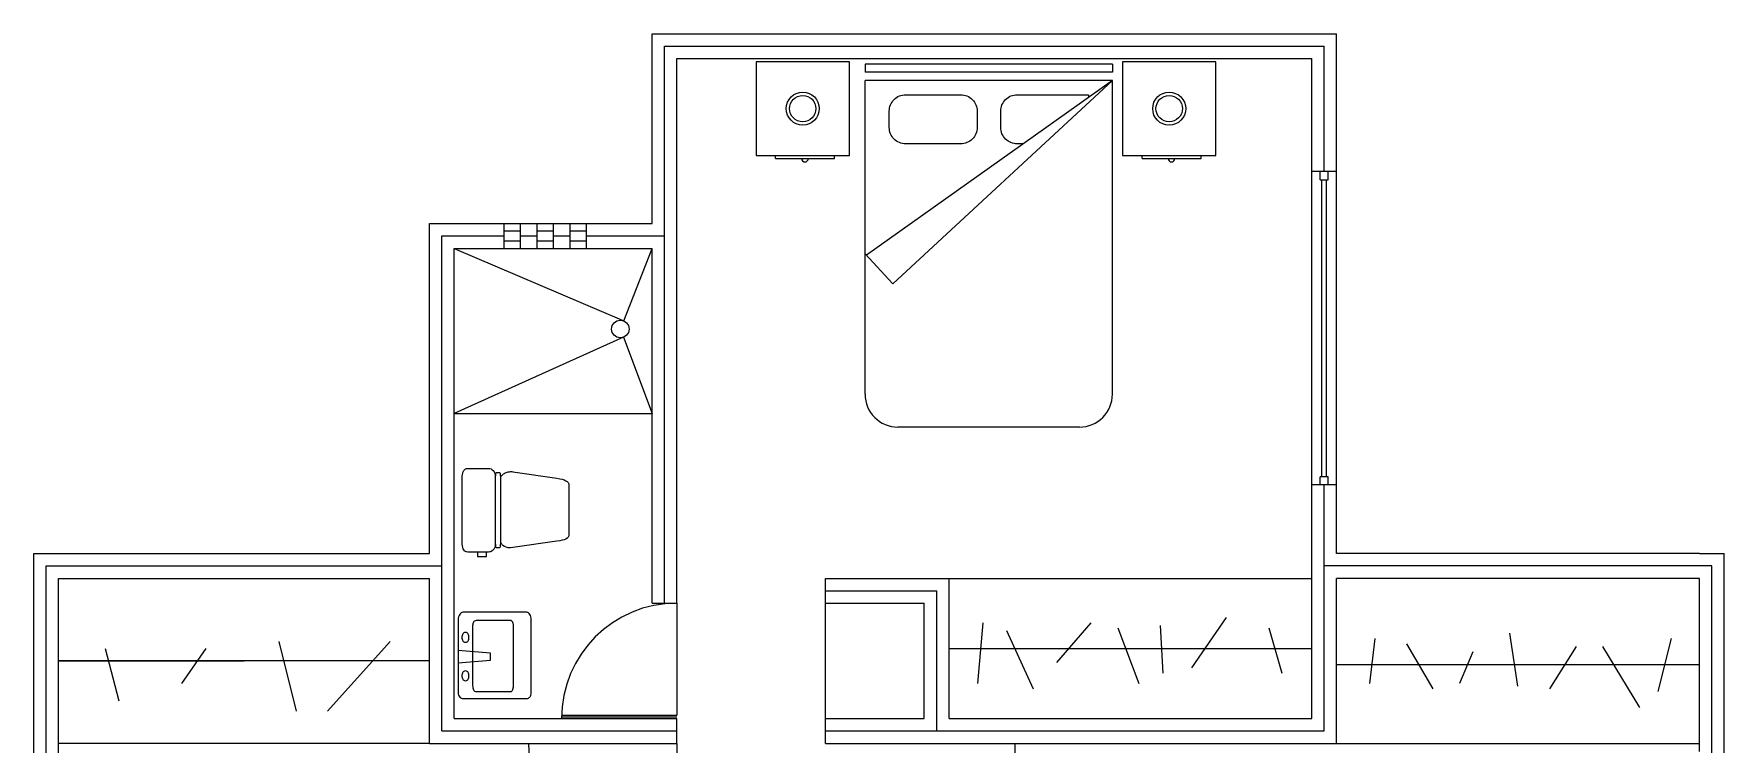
# Model space of a CAD drawing. Header units: millimetres. Extents: x 686.5 to 717.1, y 236.1 to 261.6.
# Drawn here: x 693.682 to 696.245, y 237.937 to 239.013 of the extents above; entities that cross this region are included whole.
import ezdxf

# ---------------------------------------------------------------- set-up
doc = ezdxf.new("R2010")
doc.units = ezdxf.units.MM
doc.linetypes.add('ACAD_ISO04W100', pattern=[30.5, 24, -3, 0.5, -3])
for name, color, linetype in [('EJE', 4, 'ACAD_ISO04W100'), ('MUE', 2, 'Continuous'), ('MURO1', 3, 'Continuous'), ('PUERTAS', 191, 'Continuous'), ('TEJA', 242, 'Continuous'), ('VENTANAS', 111, 'Continuous')]:
    doc.layers.add(name, color=color, linetype=linetype)

# ---------------------------------------------------------------- blocks, each defined once
blk = doc.blocks.new('BURO')
at = {"layer": 'MUE', "color": 2}
for p, q in [((-0.174, -0.324), (-0.174, -0.304)), ((0.183, -0.324), (0.183, -0.304))]:
    blk.add_line(p, q, dxfattribs=at)
blk.add_lwpolyline([(0.273, -0.304), (0.273, 0.262), (-0.293, 0.262), (-0.293, -0.304)], close=True, dxfattribs=at)
blk.add_lwpolyline([(-0.174, -0.324), (0.183, -0.324)], dxfattribs=at)
for radius in [0.1, 0.08]:
    blk.add_circle((-0.01, -0.021), radius, dxfattribs=at)
blk.add_arc((0.004, -0.324), 0.02, 180, 0, dxfattribs=at)
blk = doc.blocks.new('WC1')
at = {"color": 2}
for p, q in [((-0.235, 0.306), (-0.23, 0.311)), ((-0.235, 0.306), (-0.23, 0.311)), ((-0.23, 0.311), (-0.223, 0.315)), ((-0.23, 0.311), (-0.223, 0.315)), ((-0.223, 0.315), (-0.215, 0.317)), ((-0.223, 0.315), (-0.215, 0.317)), ((-0.215, 0.317), (-0.206, 0.319)), ((-0.215, 0.317), (-0.206, 0.319)), ((-0.206, 0.319), (-0.196, 0.32)), ((-0.206, 0.319), (-0.196, 0.32)), ((-0.196, 0.32), (0.217, 0.32)), ((-0.196, 0.32), (-0.196, 0.32)), ((-0.196, 0.32), (0.217, 0.32)), ((0.217, 0.32), (0.227, 0.319)), ((0.217, 0.32), (0.227, 0.319)), ((0.227, 0.319), (0.236, 0.317)), ((0.227, 0.319), (0.236, 0.317)), ((0.236, 0.317), (0.238, 0.317)), ((0.236, 0.317), (0.238, 0.317)), ((0.238, 0.317), (0.24, 0.316)), ((0.238, 0.317), (0.24, 0.316)), ((0.24, 0.316), (0.244, 0.315)), ((0.24, 0.316), (0.244, 0.315)), ((0.244, 0.315), (0.251, 0.311)), ((0.244, 0.315), (0.251, 0.311)), ((0.251, 0.311), (0.256, 0.306)), ((0.251, 0.311), (0.256, 0.306)), ((-0.27, 0.227), (-0.27, 0.173)), ((-0.243, 0.227), (-0.27, 0.227)), ((-0.27, 0.227), (-0.27, 0.173)), ((-0.243, 0.227), (-0.27, 0.227)), ((-0.243, 0.287), (-0.242, 0.294)), ((-0.243, 0.287), (-0.242, 0.294)), ((-0.243, 0.16), (-0.243, 0.287)), ((-0.243, 0.16), (-0.243, 0.287)), ((-0.243, 0.173), (-0.243, 0.227)), ((-0.243, 0.173), (-0.243, 0.227)), ((-0.242, 0.294), (-0.241, 0.297)), ((-0.242, 0.294), (-0.241, 0.297)), ((-0.241, 0.297), (-0.24, 0.3)), ((-0.241, 0.297), (-0.24, 0.3)), ((-0.24, 0.3), (-0.239, 0.302)), ((-0.24, 0.3), (-0.239, 0.302)), ((-0.239, 0.302), (-0.237, 0.303)), ((-0.239, 0.302), (-0.237, 0.303)), ((-0.237, 0.303), (-0.235, 0.306)), ((-0.237, 0.303), (-0.235, 0.306)), ((0.256, 0.306), (0.259, 0.303)), ((0.256, 0.306), (0.259, 0.303)), ((0.259, 0.303), (0.261, 0.3)), ((0.259, 0.303), (0.261, 0.3)), ((0.261, 0.3), (0.263, 0.294)), ((0.261, 0.3), (0.263, 0.294)), ((0.263, 0.294), (0.264, 0.287)), ((0.263, 0.294), (0.264, 0.287)), ((0.264, 0.287), (0.264, 0.16)), ((0.264, 0.287), (0.264, 0.16)), ((0.264, 0.287), (0.264, 0.287)), ((-0.27, 0.173), (-0.27, 0.173)), ((-0.27, 0.173), (-0.243, 0.173)), ((-0.27, 0.173), (-0.243, 0.173)), ((-0.243, 0.16), (-0.243, 0.16)), ((-0.242, 0.152), (-0.243, 0.16)), ((-0.242, 0.152), (-0.243, 0.16)), ((-0.241, 0.149), (-0.242, 0.152)), ((-0.241, 0.149), (-0.242, 0.152)), ((-0.24, 0.145), (-0.241, 0.149)), ((-0.24, 0.145), (-0.241, 0.149)), ((-0.235, 0.138), (-0.24, 0.145)), ((-0.235, 0.138), (-0.24, 0.145)), ((-0.23, 0.132), (-0.235, 0.138)), ((-0.23, 0.132), (-0.235, 0.138)), ((-0.223, 0.127), (-0.23, 0.132)), ((-0.223, 0.127), (-0.23, 0.132)), ((-0.215, 0.123), (-0.223, 0.127)), ((-0.215, 0.123), (-0.223, 0.127)), ((-0.214, 0.116), (-0.216, 0.115)), ((-0.214, 0.116), (-0.216, 0.115)), ((-0.216, 0.115), (-0.216, 0.113)), ((-0.216, 0.115), (-0.216, 0.113)), ((-0.216, 0.113), (-0.216, 0.093)), ((-0.216, 0.113), (-0.216, 0.093)), ((-0.216, 0.113), (-0.216, 0.113)), ((-0.206, 0.121), (-0.215, 0.123)), ((-0.206, 0.121), (-0.215, 0.123)), ((-0.213, 0.117), (-0.214, 0.116)), ((-0.213, 0.117), (-0.214, 0.116)), ((-0.209, 0.118), (-0.213, 0.117)), ((-0.209, 0.118), (-0.213, 0.117)), ((-0.204, 0.119), (-0.209, 0.118)), ((-0.204, 0.119), (-0.209, 0.118)), ((-0.196, 0.12), (-0.206, 0.121)), ((-0.196, 0.12), (-0.206, 0.121)), ((-0.198, 0.119), (-0.204, 0.119)), ((-0.198, 0.119), (-0.204, 0.119)), ((-0.191, 0.12), (-0.198, 0.119)), ((-0.191, 0.12), (-0.198, 0.119)), ((0.217, 0.12), (-0.196, 0.12)), ((0.217, 0.12), (-0.196, 0.12)), ((-0.184, 0.12), (-0.191, 0.12)), ((-0.184, 0.12), (-0.191, 0.12)), ((-0.176, 0.12), (-0.184, 0.12)), ((-0.176, 0.12), (-0.184, 0.12)), ((0.197, 0.12), (-0.176, 0.12)), ((0.197, 0.12), (-0.176, 0.12)), ((0.207, 0.12), (0.197, 0.12)), ((0.197, 0.12), (0.197, 0.12)), ((0.207, 0.12), (0.197, 0.12)), ((0.215, 0.12), (0.207, 0.12)), ((0.215, 0.12), (0.207, 0.12)), ((0.222, 0.119), (0.215, 0.12)), ((0.222, 0.119), (0.215, 0.12)), ((0.227, 0.121), (0.217, 0.12)), ((0.227, 0.121), (0.217, 0.12)), ((0.217, 0.12), (0.217, 0.12)), ((0.227, 0.119), (0.222, 0.119)), ((0.227, 0.119), (0.222, 0.119)), ((0.232, 0.122), (0.227, 0.121)), ((0.232, 0.122), (0.227, 0.121)), ((0.232, 0.118), (0.227, 0.119)), ((0.232, 0.118), (0.227, 0.119)), ((0.236, 0.123), (0.232, 0.122)), ((0.236, 0.123), (0.232, 0.122)), ((0.235, 0.117), (0.232, 0.118)), ((0.235, 0.117), (0.232, 0.118)), ((0.236, 0.116), (0.235, 0.117)), ((0.236, 0.116), (0.235, 0.117)), ((0.244, 0.127), (0.236, 0.123)), ((0.244, 0.127), (0.236, 0.123)), ((0.237, 0.115), (0.236, 0.116)), ((0.237, 0.115), (0.236, 0.116)), ((0.237, 0.113), (0.237, 0.115)), ((0.237, 0.113), (0.237, 0.115)), ((0.237, 0.093), (0.237, 0.113)), ((0.237, 0.093), (0.237, 0.113)), ((0.251, 0.132), (0.244, 0.127)), ((0.251, 0.132), (0.244, 0.127)), ((0.256, 0.138), (0.251, 0.132)), ((0.256, 0.138), (0.251, 0.132)), ((0.261, 0.145), (0.256, 0.138)), ((0.261, 0.145), (0.256, 0.138)), ((0.263, 0.152), (0.261, 0.145)), ((0.263, 0.152), (0.261, 0.145)), ((0.264, 0.16), (0.263, 0.152)), ((0.264, 0.16), (0.263, 0.152)), ((-0.218, 0.028), (-0.217, 0.041)), ((-0.218, 0.028), (-0.217, 0.041)), ((-0.216, 0.013), (-0.218, 0.028)), ((-0.216, 0.013), (-0.218, 0.028)), ((-0.217, 0.041), (-0.214, 0.054)), ((-0.217, 0.041), (-0.214, 0.054)), ((-0.216, 0.093), (-0.216, 0.091)), ((-0.216, 0.093), (-0.216, 0.091)), ((-0.216, 0.091), (-0.214, 0.09)), ((-0.216, 0.091), (-0.214, 0.09)), ((-0.176, -0.254), (-0.216, 0.013)), ((-0.176, -0.254), (-0.216, 0.013)), ((-0.214, 0.09), (-0.213, 0.089)), ((-0.214, 0.09), (-0.213, 0.089)), ((-0.214, 0.054), (-0.209, 0.064)), ((-0.214, 0.054), (-0.209, 0.064)), ((-0.213, 0.089), (-0.209, 0.088)), ((-0.213, 0.089), (-0.209, 0.088)), ((-0.209, 0.088), (-0.204, 0.087)), ((-0.209, 0.088), (-0.204, 0.087)), ((-0.209, 0.064), (-0.203, 0.073)), ((-0.209, 0.064), (-0.203, 0.073)), ((-0.204, 0.087), (-0.198, 0.087)), ((-0.204, 0.087), (-0.198, 0.087)), ((-0.203, 0.073), (-0.199, 0.077)), ((-0.203, 0.073), (-0.199, 0.077)), ((-0.199, 0.077), (-0.195, 0.08)), ((-0.199, 0.077), (-0.195, 0.08)), ((-0.198, 0.087), (-0.191, 0.086)), ((-0.198, 0.087), (-0.191, 0.086)), ((-0.195, 0.08), (-0.193, 0.082)), ((-0.195, 0.08), (-0.193, 0.082)), ((-0.193, 0.082), (-0.191, 0.083)), ((-0.193, 0.082), (-0.191, 0.083)), ((-0.191, 0.086), (-0.184, 0.086)), ((-0.191, 0.086), (-0.184, 0.086)), ((-0.191, 0.083), (-0.186, 0.085)), ((-0.191, 0.083), (-0.186, 0.085)), ((-0.186, 0.085), (-0.184, 0.085)), ((-0.186, 0.085), (-0.184, 0.085)), ((-0.184, 0.085), (-0.181, 0.086)), ((-0.184, 0.085), (-0.181, 0.086)), ((-0.184, 0.086), (-0.176, 0.086)), ((-0.184, 0.086), (-0.176, 0.086)), ((-0.181, 0.086), (-0.176, 0.086)), ((-0.181, 0.086), (-0.176, 0.086)), ((-0.176, 0.086), (0.204, 0.086)), ((-0.176, 0.086), (0.197, 0.086)), ((-0.176, 0.086), (-0.176, 0.086)), ((-0.176, 0.086), (0.204, 0.086)), ((-0.176, 0.086), (-0.176, 0.086)), ((-0.176, 0.086), (0.197, 0.086)), ((0.197, 0.086), (0.207, 0.086)), ((0.197, 0.086), (0.207, 0.086)), ((0.204, 0.086), (0.208, 0.086)), ((0.204, 0.086), (0.208, 0.086)), ((0.244, 0.013), (0.204, -0.254)), ((0.244, 0.013), (0.204, -0.254)), ((0.207, 0.086), (0.215, 0.086)), ((0.207, 0.086), (0.215, 0.086)), ((0.208, 0.086), (0.212, 0.085)), ((0.208, 0.086), (0.212, 0.085)), ((0.212, 0.085), (0.216, 0.083)), ((0.212, 0.085), (0.216, 0.083)), ((0.215, 0.086), (0.222, 0.087)), ((0.215, 0.086), (0.222, 0.087)), ((0.216, 0.083), (0.22, 0.08)), ((0.216, 0.083), (0.22, 0.08)), ((0.22, 0.08), (0.223, 0.077)), ((0.22, 0.08), (0.223, 0.077)), ((0.222, 0.087), (0.227, 0.087)), ((0.222, 0.087), (0.227, 0.087)), ((0.223, 0.077), (0.227, 0.073)), ((0.223, 0.077), (0.227, 0.073)), ((0.227, 0.087), (0.232, 0.088)), ((0.227, 0.087), (0.232, 0.088)), ((0.227, 0.073), (0.231, 0.069)), ((0.227, 0.073), (0.231, 0.069)), ((0.231, 0.069), (0.234, 0.064)), ((0.231, 0.069), (0.234, 0.064)), ((0.232, 0.088), (0.235, 0.089)), ((0.232, 0.088), (0.235, 0.089)), ((0.234, 0.064), (0.237, 0.059)), ((0.234, 0.064), (0.237, 0.059)), ((0.235, 0.089), (0.236, 0.09)), ((0.235, 0.089), (0.236, 0.09)), ((0.236, 0.09), (0.237, 0.091)), ((0.236, 0.09), (0.237, 0.091)), ((0.237, 0.091), (0.237, 0.093)), ((0.237, 0.093), (0.237, 0.093)), ((0.237, 0.091), (0.237, 0.093)), ((0.237, 0.059), (0.239, 0.054)), ((0.237, 0.059), (0.239, 0.054)), ((0.239, 0.054), (0.241, 0.048)), ((0.239, 0.054), (0.241, 0.048)), ((0.241, 0.048), (0.243, 0.041)), ((0.241, 0.048), (0.243, 0.041)), ((0.243, 0.041), (0.244, 0.034)), ((0.243, 0.041), (0.244, 0.034)), ((0.244, 0.034), (0.245, 0.028)), ((0.244, 0.034), (0.245, 0.028)), ((0.245, 0.02), (0.244, 0.013)), ((0.245, 0.02), (0.244, 0.013)), ((0.244, 0.013), (0.244, 0.013)), ((0.245, 0.028), (0.245, 0.02)), ((0.245, 0.028), (0.245, 0.02)), ((-0.174, -0.271), (-0.176, -0.254)), ((-0.176, -0.254), (-0.176, -0.254)), ((-0.174, -0.271), (-0.176, -0.254)), ((-0.171, -0.285), (-0.174, -0.271)), ((-0.171, -0.285), (-0.174, -0.271)), ((-0.168, -0.298), (-0.171, -0.285)), ((-0.168, -0.298), (-0.171, -0.285)), ((-0.164, -0.308), (-0.168, -0.298)), ((-0.164, -0.308), (-0.168, -0.298)), ((0.194, -0.298), (0.189, -0.308)), ((0.194, -0.298), (0.189, -0.308)), ((0.198, -0.285), (0.194, -0.298)), ((0.198, -0.285), (0.194, -0.298)), ((0.201, -0.271), (0.198, -0.285)), ((0.201, -0.271), (0.198, -0.285)), ((0.204, -0.254), (0.201, -0.271)), ((0.204, -0.254), (0.201, -0.271)), ((-0.159, -0.317), (-0.164, -0.308)), ((-0.159, -0.317), (-0.164, -0.308)), ((-0.153, -0.323), (-0.159, -0.317)), ((-0.153, -0.323), (-0.159, -0.317)), ((-0.149, -0.325), (-0.153, -0.323)), ((-0.149, -0.325), (-0.153, -0.323)), ((-0.145, -0.326), (-0.149, -0.325)), ((-0.145, -0.326), (-0.149, -0.325)), ((-0.141, -0.327), (-0.145, -0.326)), ((-0.141, -0.327), (-0.145, -0.326)), ((-0.136, -0.327), (-0.141, -0.327)), ((-0.136, -0.327), (-0.141, -0.327)), ((0.164, -0.327), (-0.136, -0.327)), ((0.164, -0.327), (-0.136, -0.327)), ((0.168, -0.327), (0.164, -0.327)), ((0.164, -0.327), (0.164, -0.327)), ((0.168, -0.327), (0.164, -0.327)), ((0.171, -0.326), (0.168, -0.327)), ((0.171, -0.326), (0.168, -0.327)), ((0.178, -0.323), (0.171, -0.326)), ((0.178, -0.323), (0.171, -0.326)), ((0.184, -0.317), (0.178, -0.323)), ((0.184, -0.317), (0.178, -0.323)), ((0.187, -0.313), (0.184, -0.317)), ((0.187, -0.313), (0.184, -0.317)), ((0.189, -0.308), (0.187, -0.313)), ((0.189, -0.308), (0.187, -0.313))]:
    blk.add_line(p, q, dxfattribs=at)
blk = doc.blocks.new('LAVABO1')
at = {"color": 2}
for p, q in [((-0.274, 0.209), (-0.275, 0.203)), ((-0.274, 0.209), (-0.275, 0.203)), ((-0.272, 0.214), (-0.274, 0.209)), ((-0.272, 0.214), (-0.274, 0.209)), ((-0.269, 0.219), (-0.272, 0.214)), ((-0.269, 0.219), (-0.272, 0.214)), ((-0.268, 0.22), (-0.269, 0.219)), ((-0.268, 0.22), (-0.269, 0.219)), ((-0.267, 0.221), (-0.268, 0.22)), ((-0.267, 0.221), (-0.268, 0.22)), ((-0.265, 0.223), (-0.267, 0.221)), ((-0.265, 0.223), (-0.267, 0.221)), ((-0.259, 0.227), (-0.265, 0.223)), ((-0.259, 0.227), (-0.265, 0.223)), ((-0.254, 0.23), (-0.259, 0.227)), ((-0.254, 0.23), (-0.259, 0.227)), ((-0.246, 0.232), (-0.254, 0.23)), ((-0.246, 0.232), (-0.254, 0.23)), ((-0.238, 0.232), (-0.246, 0.232)), ((-0.238, 0.232), (-0.246, 0.232)), ((0.205, 0.232), (-0.238, 0.232)), ((0.205, 0.232), (-0.238, 0.232)), ((-0.152, 0.207), (-0.157, 0.205)), ((-0.152, 0.207), (-0.157, 0.205)), ((-0.147, 0.209), (-0.152, 0.207)), ((-0.147, 0.209), (-0.152, 0.207)), ((-0.142, 0.21), (-0.147, 0.209)), ((-0.142, 0.21), (-0.147, 0.209)), ((-0.137, 0.21), (-0.142, 0.21)), ((-0.137, 0.21), (-0.142, 0.21)), ((-0.131, 0.21), (-0.137, 0.21)), ((-0.131, 0.21), (-0.137, 0.21)), ((-0.126, 0.209), (-0.131, 0.21)), ((-0.126, 0.209), (-0.131, 0.21)), ((-0.121, 0.207), (-0.126, 0.209)), ((-0.121, 0.207), (-0.126, 0.209)), ((-0.119, 0.206), (-0.121, 0.207)), ((-0.119, 0.206), (-0.121, 0.207)), ((-0.117, 0.205), (-0.119, 0.206)), ((-0.117, 0.205), (-0.119, 0.206)), ((-0.057, 0.232), (-0.057, 0.232)), ((0.016, 0.232), (-0.057, 0.232)), ((-0.057, 0.232), (-0.042, 0.036)), ((0.016, 0.232), (-0.057, 0.232)), ((-0.057, 0.232), (-0.042, 0.036)), ((0.001, 0.036), (0.016, 0.232)), ((0.001, 0.036), (0.016, 0.232)), ((0.08, 0.207), (0.076, 0.205)), ((0.08, 0.207), (0.076, 0.205)), ((0.085, 0.209), (0.08, 0.207)), ((0.085, 0.209), (0.08, 0.207)), ((0.091, 0.21), (0.085, 0.209)), ((0.091, 0.21), (0.085, 0.209)), ((0.096, 0.21), (0.091, 0.21)), ((0.096, 0.21), (0.091, 0.21)), ((0.101, 0.21), (0.096, 0.21)), ((0.101, 0.21), (0.096, 0.21)), ((0.106, 0.209), (0.101, 0.21)), ((0.106, 0.209), (0.101, 0.21)), ((0.111, 0.207), (0.106, 0.209)), ((0.111, 0.207), (0.106, 0.209)), ((0.114, 0.206), (0.111, 0.207)), ((0.114, 0.206), (0.111, 0.207)), ((0.116, 0.205), (0.114, 0.206)), ((0.116, 0.205), (0.114, 0.206)), ((0.205, 0.232), (0.205, 0.232)), ((0.213, 0.232), (0.205, 0.232)), ((0.213, 0.232), (0.205, 0.232)), ((0.221, 0.23), (0.213, 0.232)), ((0.221, 0.23), (0.213, 0.232)), ((0.228, 0.227), (0.221, 0.23)), ((0.228, 0.227), (0.221, 0.23)), ((0.235, 0.223), (0.228, 0.227)), ((0.235, 0.223), (0.228, 0.227)), ((0.237, 0.222), (0.235, 0.223)), ((0.237, 0.222), (0.235, 0.223)), ((0.238, 0.221), (0.237, 0.222)), ((0.238, 0.221), (0.237, 0.222)), ((0.241, 0.219), (0.238, 0.221)), ((0.241, 0.219), (0.238, 0.221)), ((0.243, 0.217), (0.241, 0.219)), ((0.243, 0.217), (0.241, 0.219)), ((0.245, 0.214), (0.243, 0.217)), ((0.245, 0.214), (0.243, 0.217)), ((0.246, 0.213), (0.245, 0.214)), ((0.246, 0.213), (0.245, 0.214)), ((0.247, 0.211), (0.246, 0.213)), ((0.247, 0.211), (0.246, 0.213)), ((0.248, 0.209), (0.247, 0.211)), ((0.248, 0.209), (0.247, 0.211)), ((0.249, 0.203), (0.248, 0.209)), ((0.249, 0.203), (0.248, 0.209)), ((-0.275, 0.203), (-0.275, -0.182)), ((-0.275, 0.203), (-0.275, 0.203)), ((-0.275, 0.203), (-0.275, -0.182)), ((-0.229, 0.133), (-0.231, 0.128)), ((-0.229, 0.133), (-0.231, 0.128)), ((-0.231, 0.128), (-0.231, 0.123)), ((-0.231, 0.128), (-0.231, 0.123)), ((-0.231, 0.123), (-0.231, -0.088)), ((-0.231, 0.123), (-0.231, 0.123)), ((-0.231, 0.123), (-0.231, -0.088)), ((-0.225, 0.137), (-0.229, 0.133)), ((-0.225, 0.137), (-0.229, 0.133)), ((-0.221, 0.14), (-0.225, 0.137)), ((-0.221, 0.14), (-0.225, 0.137)), ((-0.216, 0.142), (-0.221, 0.14)), ((-0.216, 0.142), (-0.221, 0.14)), ((-0.21, 0.143), (-0.216, 0.142)), ((-0.21, 0.143), (-0.216, 0.142)), ((-0.203, 0.144), (-0.21, 0.143)), ((-0.203, 0.144), (-0.21, 0.143)), ((-0.195, 0.145), (-0.203, 0.144)), ((-0.195, 0.145), (-0.203, 0.144)), ((0.169, 0.145), (-0.195, 0.145)), ((0.169, 0.145), (-0.195, 0.145)), ((-0.165, 0.194), (-0.166, 0.188)), ((-0.165, 0.194), (-0.166, 0.188)), ((-0.166, 0.188), (-0.166, 0.188)), ((-0.166, 0.188), (-0.165, 0.183)), ((-0.166, 0.188), (-0.165, 0.183)), ((-0.163, 0.198), (-0.165, 0.194)), ((-0.163, 0.198), (-0.165, 0.194)), ((-0.165, 0.183), (-0.163, 0.179)), ((-0.165, 0.183), (-0.163, 0.179)), ((-0.16, 0.202), (-0.163, 0.198)), ((-0.16, 0.202), (-0.163, 0.198)), ((-0.163, 0.179), (-0.16, 0.175)), ((-0.163, 0.179), (-0.16, 0.175)), ((-0.157, 0.205), (-0.16, 0.202)), ((-0.157, 0.205), (-0.16, 0.202)), ((-0.16, 0.175), (-0.157, 0.172)), ((-0.16, 0.175), (-0.157, 0.172)), ((-0.157, 0.172), (-0.152, 0.17)), ((-0.157, 0.172), (-0.152, 0.17)), ((-0.152, 0.17), (-0.147, 0.168)), ((-0.152, 0.17), (-0.147, 0.168)), ((-0.147, 0.168), (-0.142, 0.167)), ((-0.147, 0.168), (-0.142, 0.167)), ((-0.142, 0.167), (-0.137, 0.167)), ((-0.142, 0.167), (-0.137, 0.167)), ((-0.137, 0.167), (-0.131, 0.167)), ((-0.137, 0.167), (-0.131, 0.167)), ((-0.131, 0.167), (-0.126, 0.168)), ((-0.131, 0.167), (-0.126, 0.168)), ((-0.126, 0.168), (-0.121, 0.17)), ((-0.126, 0.168), (-0.121, 0.17)), ((-0.121, 0.17), (-0.117, 0.172)), ((-0.121, 0.17), (-0.117, 0.172)), ((-0.113, 0.202), (-0.117, 0.205)), ((-0.113, 0.202), (-0.117, 0.205)), ((-0.117, 0.172), (-0.113, 0.175)), ((-0.117, 0.172), (-0.113, 0.175)), ((-0.11, 0.198), (-0.113, 0.202)), ((-0.11, 0.198), (-0.113, 0.202)), ((-0.113, 0.175), (-0.11, 0.179)), ((-0.113, 0.175), (-0.11, 0.179)), ((-0.108, 0.194), (-0.11, 0.198)), ((-0.108, 0.194), (-0.11, 0.198)), ((-0.11, 0.179), (-0.108, 0.183)), ((-0.11, 0.179), (-0.108, 0.183)), ((-0.107, 0.188), (-0.108, 0.194)), ((-0.107, 0.188), (-0.108, 0.194)), ((-0.108, 0.183), (-0.107, 0.188)), ((-0.108, 0.183), (-0.107, 0.188)), ((0.069, 0.198), (0.067, 0.194)), ((0.069, 0.198), (0.067, 0.194)), ((0.067, 0.194), (0.067, 0.188)), ((0.067, 0.194), (0.067, 0.188)), ((0.067, 0.188), (0.067, 0.188)), ((0.067, 0.188), (0.067, 0.183)), ((0.067, 0.188), (0.067, 0.183)), ((0.067, 0.183), (0.069, 0.179)), ((0.067, 0.183), (0.069, 0.179)), ((0.072, 0.202), (0.069, 0.198)), ((0.072, 0.202), (0.069, 0.198)), ((0.069, 0.179), (0.072, 0.175)), ((0.069, 0.179), (0.072, 0.175)), ((0.076, 0.205), (0.072, 0.202)), ((0.076, 0.205), (0.072, 0.202)), ((0.072, 0.175), (0.076, 0.172)), ((0.072, 0.175), (0.076, 0.172)), ((0.076, 0.172), (0.08, 0.17)), ((0.076, 0.172), (0.08, 0.17)), ((0.08, 0.17), (0.085, 0.168)), ((0.08, 0.17), (0.085, 0.168)), ((0.085, 0.168), (0.091, 0.167)), ((0.085, 0.168), (0.091, 0.167)), ((0.091, 0.167), (0.096, 0.167)), ((0.091, 0.167), (0.096, 0.167)), ((0.096, 0.167), (0.101, 0.167)), ((0.096, 0.167), (0.101, 0.167)), ((0.101, 0.167), (0.106, 0.168)), ((0.101, 0.167), (0.106, 0.168)), ((0.106, 0.168), (0.111, 0.17)), ((0.106, 0.168), (0.111, 0.17)), ((0.111, 0.17), (0.116, 0.172)), ((0.111, 0.17), (0.116, 0.172)), ((0.12, 0.202), (0.116, 0.205)), ((0.12, 0.202), (0.116, 0.205)), ((0.116, 0.172), (0.12, 0.175)), ((0.116, 0.172), (0.12, 0.175)), ((0.123, 0.198), (0.12, 0.202)), ((0.123, 0.198), (0.12, 0.202)), ((0.12, 0.175), (0.123, 0.179)), ((0.12, 0.175), (0.123, 0.179)), ((0.125, 0.194), (0.123, 0.198)), ((0.125, 0.194), (0.123, 0.198)), ((0.123, 0.179), (0.125, 0.183)), ((0.123, 0.179), (0.125, 0.183)), ((0.125, 0.188), (0.125, 0.194)), ((0.125, 0.188), (0.125, 0.194)), ((0.125, 0.183), (0.125, 0.188)), ((0.125, 0.183), (0.125, 0.188)), ((0.169, 0.145), (0.169, 0.145)), ((0.174, 0.144), (0.169, 0.145)), ((0.174, 0.144), (0.169, 0.145)), ((0.179, 0.143), (0.174, 0.144)), ((0.179, 0.143), (0.174, 0.144)), ((0.184, 0.142), (0.179, 0.143)), ((0.184, 0.142), (0.179, 0.143)), ((0.188, 0.14), (0.184, 0.142)), ((0.188, 0.14), (0.184, 0.142)), ((0.192, 0.137), (0.188, 0.14)), ((0.192, 0.137), (0.188, 0.14)), ((0.195, 0.133), (0.192, 0.137)), ((0.195, 0.133), (0.192, 0.137)), ((0.197, 0.128), (0.195, 0.133)), ((0.197, 0.128), (0.195, 0.133)), ((0.198, 0.123), (0.197, 0.128)), ((0.198, 0.123), (0.197, 0.128)), ((0.198, -0.088), (0.198, 0.123)), ((0.198, -0.088), (0.198, 0.123)), ((0.249, -0.182), (0.249, 0.203)), ((0.249, -0.182), (0.249, 0.203)), ((-0.042, 0.036), (0.001, 0.036)), ((-0.042, 0.036), (0.001, 0.036)), ((-0.231, -0.088), (-0.231, -0.091)), ((-0.231, -0.088), (-0.231, -0.091)), ((-0.231, -0.091), (-0.229, -0.093)), ((-0.231, -0.091), (-0.229, -0.093)), ((-0.229, -0.093), (-0.225, -0.095)), ((-0.229, -0.093), (-0.225, -0.095)), ((-0.225, -0.095), (-0.221, -0.098)), ((-0.225, -0.095), (-0.221, -0.098)), ((-0.221, -0.098), (-0.216, -0.099)), ((-0.221, -0.098), (-0.216, -0.099)), ((-0.216, -0.099), (-0.213, -0.1)), ((-0.216, -0.099), (-0.213, -0.1)), ((-0.213, -0.1), (-0.21, -0.101)), ((-0.213, -0.1), (-0.21, -0.101)), ((-0.21, -0.101), (-0.203, -0.102)), ((-0.21, -0.101), (-0.203, -0.102)), ((-0.203, -0.102), (-0.195, -0.102)), ((-0.203, -0.102), (-0.195, -0.102)), ((-0.195, -0.102), (0.169, -0.102)), ((-0.195, -0.102), (-0.195, -0.102)), ((-0.195, -0.102), (0.169, -0.102)), ((0.169, -0.102), (0.174, -0.102)), ((0.169, -0.102), (0.174, -0.102)), ((0.174, -0.102), (0.179, -0.101)), ((0.174, -0.102), (0.179, -0.101)), ((0.179, -0.101), (0.182, -0.1)), ((0.179, -0.101), (0.182, -0.1)), ((0.182, -0.1), (0.184, -0.099)), ((0.182, -0.1), (0.184, -0.099)), ((0.184, -0.099), (0.188, -0.098)), ((0.184, -0.099), (0.188, -0.098)), ((0.188, -0.098), (0.192, -0.095)), ((0.188, -0.098), (0.192, -0.095)), ((0.192, -0.095), (0.195, -0.093)), ((0.192, -0.095), (0.195, -0.093)), ((0.195, -0.093), (0.197, -0.091)), ((0.195, -0.093), (0.197, -0.091)), ((0.197, -0.091), (0.198, -0.088)), ((0.197, -0.091), (0.198, -0.088)), ((0.198, -0.088), (0.198, -0.088)), ((-0.275, -0.182), (-0.274, -0.187)), ((-0.275, -0.182), (-0.274, -0.187)), ((-0.274, -0.187), (-0.272, -0.193)), ((-0.274, -0.187), (-0.272, -0.193)), ((-0.272, -0.193), (-0.269, -0.198)), ((-0.272, -0.193), (-0.269, -0.198)), ((-0.269, -0.198), (-0.265, -0.202)), ((-0.269, -0.198), (-0.265, -0.202)), ((-0.265, -0.202), (-0.262, -0.204)), ((-0.265, -0.202), (-0.262, -0.204)), ((-0.262, -0.204), (-0.259, -0.206)), ((-0.262, -0.204), (-0.259, -0.206)), ((0.228, -0.206), (0.235, -0.202)), ((0.228, -0.206), (0.235, -0.202)), ((0.235, -0.202), (0.241, -0.198)), ((0.235, -0.202), (0.241, -0.198)), ((0.241, -0.198), (0.245, -0.193)), ((0.241, -0.198), (0.245, -0.193)), ((0.245, -0.193), (0.247, -0.19)), ((0.245, -0.193), (0.247, -0.19)), ((0.247, -0.19), (0.248, -0.187)), ((0.247, -0.19), (0.248, -0.187)), ((0.248, -0.187), (0.249, -0.182)), ((0.248, -0.187), (0.249, -0.182)), ((0.249, -0.182), (0.249, -0.182)), ((-0.259, -0.206), (-0.254, -0.208)), ((-0.259, -0.206), (-0.254, -0.208)), ((-0.254, -0.208), (-0.246, -0.21)), ((-0.254, -0.208), (-0.246, -0.21)), ((-0.246, -0.21), (-0.238, -0.211)), ((-0.246, -0.21), (-0.238, -0.211)), ((-0.238, -0.211), (0.205, -0.211)), ((-0.238, -0.211), (-0.238, -0.211)), ((-0.238, -0.211), (0.205, -0.211)), ((0.205, -0.211), (0.213, -0.21)), ((0.205, -0.211), (0.213, -0.21)), ((0.213, -0.21), (0.221, -0.208)), ((0.213, -0.21), (0.221, -0.208)), ((0.221, -0.208), (0.228, -0.206)), ((0.221, -0.208), (0.228, -0.206))]:
    blk.add_line(p, q, dxfattribs=at)
blk = doc.blocks.new('CAMA3')
at = {"layer": 'MUE', "color": 2}
for p, q in [((-0.87, 0.77), (1.03, 0.77)), ((-0.02, 0.77), (-0.202, 0.602)), ((1.03, -0.73), (-0.029, 0.762)), ((1.03, -0.73), (1.03, 0.77)), ((1.08, -0.73), (1.08, 0.77)), ((1.13, 0.77), (1.08, 0.77)), ((1.13, -0.73), (1.13, 0.77)), ((-1.07, -0.53), (-1.07, 0.57)), ((1.03, -0.73), (-0.202, 0.602)), ((-0.87, -0.73), (1.03, -0.73)), ((1.13, -0.73), (1.08, -0.73))]:
    blk.add_line(p, q, dxfattribs=at)
blk.add_lwpolyline([(0.646, 0.19), (0.646, 0.523, -0.414214), (0.746, 0.623), (0.844, 0.623, -0.414214), (0.944, 0.523), (0.944, 0.19, -0.414214), (0.844, 0.09), (0.746, 0.09, -0.414214)], format="xyb", close=True, dxfattribs=at)
blk.add_lwpolyline([(0.646, -0.189), (0.646, -0.153, -0.414214), (0.746, -0.053), (0.844, -0.053, -0.414214), (0.944, -0.153), (0.944, -0.586), (0.928, -0.586)], format="xyb", dxfattribs=at)
for centre, start, end in [((-0.87, 0.57), 90, 180), ((-0.87, -0.53), 180, 270)]:
    blk.add_arc(centre, 0.2, start, end, dxfattribs=at)

msp = doc.modelspace()

# ---------------------------------------------------------------- linework, layer by layer
at = {"layer": 'EJE'}
for p, q in [((694.6383, 238.9943), (695.6383, 238.9943)), ((694.6383, 238.1505), (694.6383, 238.9943)), ((695.6383, 238.8045), (695.6383, 238.9943)), ((694.3008, 238.7068), (694.3945, 238.7068)), ((694.3008, 237.9568), (694.3008, 238.7068)), ((694.4195, 238.7068), (694.4445, 238.7068)), ((694.4695, 238.7068), (694.4945, 238.7068)), ((694.5195, 238.7068), (694.6383, 238.7068)), ((695.6383, 237.9568), (695.6383, 238.3295)), ((693.7008, 236.638), (693.7008, 238.2068)), ((693.7008, 238.2068), (694.3008, 238.2068)), ((696.2258, 238.2068), (695.6383, 238.2068)), ((696.2258, 237.0068), (696.2258, 238.2068)), ((694.882, 238.1693), (695.0508, 238.1693)), ((695.0508, 237.9568), (695.0508, 238.1693)), ((694.3008, 237.9568), (694.657, 237.9568)), ((694.882, 237.9568), (695.6383, 237.9568))]:
    msp.add_line(p, q, dxfattribs=at)
at = {"layer": 'MUE'}
for p, q in [((694.3195, 238.688), (694.5763, 238.578)), ((694.5763, 238.578), (694.6195, 238.688)), ((694.5758, 238.5533), (694.3195, 238.438)), ((694.5758, 238.5533), (694.6195, 238.438)), ((694.3195, 238.438), (694.6195, 238.438)), ((695.0695, 238.188), (695.6195, 238.188)), ((695.1205, 238.1208), (695.1124, 238.0286)), ((695.1566, 238.1088), (695.1968, 238.0206)), ((695.2329, 238.0607), (695.2851, 238.1208)), ((695.3253, 238.1128), (695.3574, 238.0286)), ((695.3895, 238.1168), (695.3935, 238.0446)), ((695.4377, 238.0526), (695.4899, 238.1288)), ((695.5542, 238.1128), (695.5742, 238.0446)), ((694.0536, 238.0921), (694.08, 237.9868)), ((694.2223, 238.0921), (694.1274, 237.9868)), ((695.7148, 238.0968), (695.7067, 238.0286)), ((695.763, 238.0887), (695.8031, 238.0206)), ((695.9316, 238.0246), (695.9196, 238.1048)), ((696.02, 238.0847), (695.9798, 238.0206)), ((696.0601, 238.0847), (696.1163, 237.9925)), ((696.1444, 238.0166), (696.1645, 238.0968)), ((693.7195, 238.063), (694.0008, 238.063)), ((694.282, 238.063), (693.7195, 238.063)), ((693.79, 238.0816), (693.8111, 238.0026)), ((693.9429, 238.0816), (693.906, 238.0289)), ((695.0695, 238.0818), (695.6195, 238.0818)), ((696.207, 238.0568), (695.657, 238.0568)), ((695.8634, 238.0767), (695.8433, 238.0286)), ((694.282, 237.938), (693.7195, 237.938)), ((695.657, 237.938), (696.207, 237.938))]:
    msp.add_line(p, q, dxfattribs=at)
msp.add_circle((694.5711, 238.5658), 0.0133, dxfattribs=at)
at = {"layer": 'MURO1'}
for p, q in [((694.6195, 239.013), (695.657, 239.013)), ((694.6195, 238.7255), (694.6195, 239.013)), ((695.657, 238.2255), (695.657, 239.013)), ((694.657, 238.9755), (695.6195, 238.9755)), ((694.657, 238.2255), (694.657, 238.9755)), ((695.6195, 237.9755), (695.6195, 238.9755)), ((695.657, 238.8045), (695.6195, 238.8045)), ((694.282, 238.7255), (694.6195, 238.7255)), ((694.282, 238.2255), (694.282, 238.7255)), ((694.3195, 238.688), (694.6195, 238.688)), ((694.3195, 238.2255), (694.3195, 238.688)), ((694.6195, 238.1505), (694.6195, 238.688)), ((695.657, 238.3295), (695.6195, 238.3295)), ((693.682, 236.638), (693.682, 238.2255)), ((693.682, 238.2255), (694.282, 238.2255)), ((694.3195, 237.9755), (694.3195, 238.2255)), ((694.657, 238.1505), (694.657, 238.232)), ((696.207, 238.2255), (695.657, 238.2255)), ((696.207, 238.2255), (696.2445, 238.2255)), ((696.2445, 236.988), (696.2445, 238.2255)), ((693.7195, 237.1943), (693.7195, 238.188)), ((693.7195, 238.188), (694.282, 238.188)), ((694.282, 237.938), (694.282, 238.188)), ((694.882, 238.188), (695.0695, 238.188)), ((694.882, 237.938), (694.882, 238.188)), ((695.0695, 237.9755), (695.0695, 238.188)), ((695.657, 237.938), (695.657, 238.188)), ((696.207, 238.188), (695.657, 238.188)), ((696.207, 237.9255), (696.207, 238.188)), ((694.6195, 238.1505), (694.657, 238.1505)), ((694.882, 238.1505), (695.032, 238.1505)), ((694.882, 238.1505), (695.032, 238.1505)), ((695.032, 237.9755), (695.032, 238.1505)), ((694.3195, 237.9755), (694.657, 237.9755)), ((694.657, 237.938), (694.657, 237.9755)), ((694.882, 237.9755), (695.032, 237.9755)), ((695.0695, 237.9755), (695.6195, 237.9755)), ((694.282, 237.938), (694.657, 237.938)), ((694.882, 237.938), (695.657, 237.938))]:
    msp.add_line(p, q, dxfattribs=at)
at = {"layer": 'PUERTAS'}
for p, q in [((694.657, 238.1505), (694.657, 237.9805)), ((694.4821, 237.9805), (694.657, 237.9805)), ((694.4821, 237.978), (694.657, 237.978)), ((694.657, 237.938), (694.657, 237.713)), ((695.1695, 237.713), (695.1695, 237.938))]:
    msp.add_line(p, q, dxfattribs=at)
for centre, radius, start, end in [((694.657, 237.9755), 0.175, 90, 180), ((694.657, 237.938), 0.225, 180, 270)]:
    msp.add_arc(centre, radius, start, end, dxfattribs=at)
at = {"layer": 'VENTANAS'}
for p, q in [((695.6319, 238.792), (695.6319, 238.8045)), ((695.6444, 238.792), (695.6444, 238.8045)), ((695.6319, 238.792), (695.6444, 238.792)), ((695.6344, 238.342), (695.6344, 238.792)), ((695.6419, 238.342), (695.6419, 238.792)), ((694.3945, 238.7255), (694.3945, 238.688)), ((694.4195, 238.7255), (694.4195, 238.688)), ((694.4445, 238.7255), (694.4445, 238.688)), ((694.4695, 238.7255), (694.4695, 238.688)), ((694.4945, 238.7255), (694.4945, 238.688)), ((694.5195, 238.7255), (694.5195, 238.688)), ((694.3945, 238.7143), (694.4195, 238.7143)), ((694.3945, 238.6993), (694.4195, 238.6993)), ((694.4445, 238.7143), (694.4695, 238.7143)), ((694.4445, 238.6993), (694.4695, 238.6993)), ((694.4945, 238.7143), (694.5195, 238.7143)), ((694.4945, 238.6993), (694.5195, 238.6993)), ((695.6319, 238.3295), (695.6319, 238.342)), ((695.6444, 238.342), (695.6319, 238.342)), ((695.6444, 238.3295), (695.6444, 238.342))]:
    msp.add_line(p, q, dxfattribs=at)

# ---------------------------------------------------------------- block references
at = {"layer": 'MUE', "xscale": 0.25, "yscale": 0.25, "zscale": 0.25, "rotation": 90}
for name, p in [('WC1', (694.4115, 238.2886)), ('LAVABO1', (694.3835, 238.0745))]:
    msp.add_blockref(name, p, dxfattribs=at)
at = {"layer": 'TEJA', "xscale": 0.25, "yscale": 0.25, "zscale": 0.25}
for p in [(694.8501, 238.9049), (695.4057, 238.9049)]:
    msp.add_blockref('BURO', p, dxfattribs=at)
at = {"layer": 'TEJA', "xscale": 0.25, "yscale": 0.25, "zscale": 0.25, "rotation": 90}
msp.add_blockref('CAMA3', (695.1346, 238.6848), dxfattribs=at)

doc.saveas('drawing.dxf')
